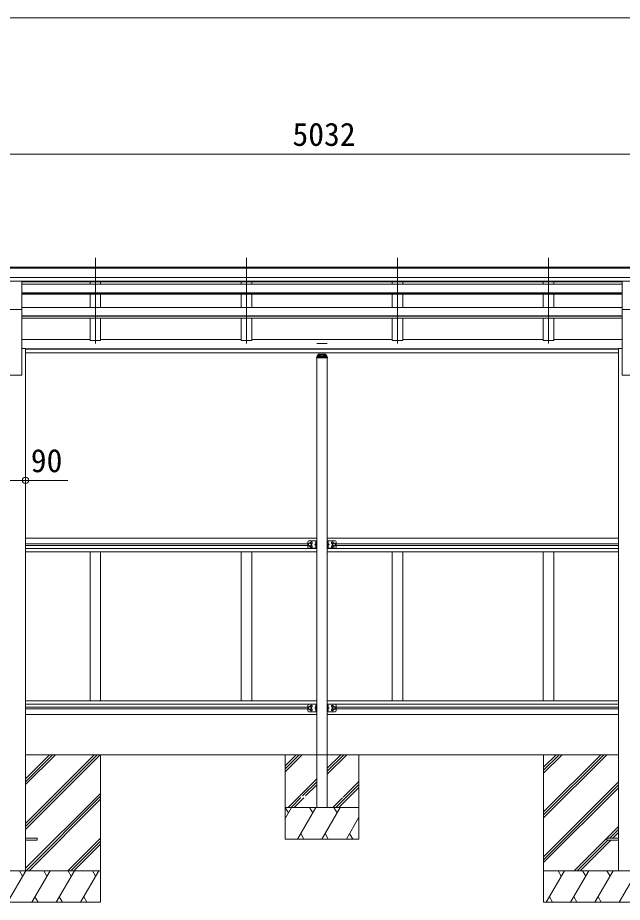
# Model space of a CAD drawing. Units: millimetres at full size. Extents: x -8385 to 8479, y -5853 to 5787.
# Drawn here: x 3119 to 5985, y -1517 to 2679 of the extents above; entities that cross this region are included whole.
import ezdxf
from ezdxf.enums import TextEntityAlignment as Align

# ---------------------------------------------------------------- set-up
doc = ezdxf.new("R2010")
doc.units = ezdxf.units.MM
doc.header["$LTSCALE"] = 30
doc.header["$PDMODE"] = 32
doc.header["$PDSIZE"] = 30
for name, color, linetype, lineweight in [('0-0_0', 7, 'Continuous', 9), ('0-1_本体', 4, 'Continuous', 9), ('0-2_部品', 7, 'Continuous', 9), ('0-8_PARTS2', 2, 'Continuous', 9), ('0-A_寸法', 6, 'Continuous', 9), ('1-1_GLASS', 7, 'Continuous', 9)]:
    doc.layers.add(name, color=color, linetype=linetype, lineweight=lineweight)
doc.styles.add('ＭＳ ゴシック', font='')
doc.styles.get('ＭＳ ゴシック').set_extended_font_data('MS Gothic')

msp = doc.modelspace()

# ---------------------------------------------------------------- linework, layer by layer
at = {"layer": '0-0_0'}
for p, q in [((3156.76, -1171.1), (3510.83, -817.04)), ((3156.76, -1142.82), (3482.54, -817.04)), ((3156.76, -1156.96), (3496.68, -817.04)), ((3156.76, -958.97), (3298.69, -817.04)), ((3156.76, -944.83), (3284.55, -817.04)), ((3156.76, -930.69), (3270.41, -817.04)), ((3156.76, -817.04), (5966.36, -817.04)), ((3511.56, -817.04), (3511.56, -1517.04)), ((5611.56, -817.04), (5611.56, -1517.04)), ((5611.56, -1088.54), (5883.06, -817.04)), ((5611.56, -1102.68), (5897.21, -817.04)), ((5611.56, -1116.83), (5911.35, -817.04)), ((5611.56, -876.41), (5670.93, -817.04)), ((5611.56, -890.55), (5685.07, -817.04)), ((5611.56, -904.69), (5699.21, -817.04)), ((5611.56, -1300.67), (5966.36, -945.88)), ((5611.56, -1314.81), (5966.36, -960.02)), ((3156.76, -1354.95), (3511.56, -1000.15)), ((5611.56, -1328.96), (5966.36, -974.16)), ((3158.81, -1367.04), (3511.56, -1014.29)), ((3172.96, -1367.04), (3511.56, -1028.43)), ((5757.32, -1367.04), (5966.36, -1158.01)), ((5925.97, -1212.54), (5966.36, -1172.15)), ((3356.8, -1367.04), (3511.56, -1212.28)), ((5940.11, -1212.54), (5966.36, -1186.29)), ((3370.94, -1367.04), (3511.56, -1226.42)), ((3385.09, -1367.04), (3511.56, -1240.57)), ((5771.47, -1367.04), (5916.97, -1221.54)), ((5785.61, -1367.04), (5931.11, -1221.54)), ((3511.56, -1367.04), (2711.56, -1367.04)), ((3070.68, -1517.04), (3157.28, -1367.04)), ((3142.28, -1393.02), (3127.28, -1367.04)), ((3186.15, -1517.04), (3272.75, -1367.04)), ((3257.75, -1393.02), (3242.75, -1367.04)), ((3301.62, -1517.04), (3388.22, -1367.04)), ((3358.22, -1367.04), (3373.22, -1393.02)), ((3417.09, -1517.04), (3503.69, -1367.04)), ((3473.69, -1367.04), (3488.69, -1393.02)), ((6411.56, -1367.04), (5611.56, -1367.04)), ((5624.26, -1517.04), (5710.87, -1367.04)), ((5695.87, -1393.02), (5680.86, -1367.04)), ((5739.73, -1517.04), (5826.34, -1367.04)), ((5811.34, -1393.02), (5796.33, -1367.04)), ((5855.2, -1517.04), (5941.81, -1367.04)), ((5926.81, -1393.02), (5911.8, -1367.04)), ((5970.67, -1517.04), (6057.28, -1367.04)), ((3201.14, -1491.06), (3216.14, -1517.04)), ((3316.61, -1491.06), (3331.61, -1517.04)), ((3432.08, -1491.06), (3447.08, -1517.04)), ((5639.26, -1491.06), (5654.26, -1517.04)), ((5754.73, -1491.06), (5769.73, -1517.04)), ((5870.2, -1491.06), (5885.2, -1517.04)), ((2711.56, -1517.04), (3511.56, -1517.04)), ((5611.56, -1517.04), (6411.56, -1517.04))]:
    msp.add_line(p, q, dxfattribs=at)
at = {"layer": '0-1_本体'}
for p, q in [((2062.06, 1495.61), (7061.06, 1495.61)), ((2062.06, 1490.26), (7061.06, 1490.26)), ((2062.06, 1446.73), (7061.06, 1446.73)), ((2062.06, 1429.06), (7061.06, 1429.06)), ((3139.06, 1426.68), (5984.06, 1426.68)), ((3139.06, 1415.43), (5984.06, 1415.43)), ((3462.56, 1426.62), (3462.56, 1415.43)), ((3512.56, 1426.62), (3512.56, 1415.43)), ((4178.56, 1426.62), (4178.56, 1415.43)), ((4228.56, 1426.62), (4228.56, 1415.43)), ((4894.56, 1426.62), (4894.56, 1415.43)), ((4944.56, 1426.62), (4944.56, 1415.43)), ((5610.56, 1426.62), (5610.56, 1415.43)), ((5660.56, 1426.62), (5660.56, 1415.43)), ((3139.06, 1373.5), (5984.06, 1373.5)), ((3139.06, 1372.01), (5984.06, 1372.01)), ((3139.06, 1367.81), (5984.06, 1367.81)), ((3462.56, 1367.81), (3462.56, 1304.07)), ((3512.56, 1367.81), (3512.56, 1304.07)), ((4178.56, 1367.81), (4178.56, 1304.07)), ((4228.56, 1367.81), (4228.56, 1304.07)), ((4894.56, 1367.81), (4894.56, 1304.07)), ((4944.56, 1367.81), (4944.56, 1304.07)), ((5610.56, 1367.81), (5610.56, 1304.07)), ((5660.56, 1367.81), (5660.56, 1304.07)), ((3139.07, 1304.07), (5984.07, 1304.07)), ((3139.06, 982.96), (3139.06, 1299.75)), ((3139.06, 1264.63), (5984.06, 1264.63)), ((3139.06, 1263.15), (5984.06, 1263.15)), ((5984.06, 1299.75), (5984.06, 982.96)), ((3139.06, 1253.9), (5984.06, 1253.9)), ((3462.56, 1253.9), (3462.56, 1147.41)), ((3512.56, 1253.9), (3512.56, 1147.41)), ((4178.56, 1253.9), (4178.56, 1147.41)), ((4228.56, 1253.9), (4228.56, 1147.41)), ((4894.56, 1253.9), (4894.56, 1147.41)), ((4944.56, 1253.9), (4944.56, 1147.41)), ((5610.56, 1253.9), (5610.56, 1147.41)), ((5660.56, 1253.9), (5660.56, 1147.41)), ((3139.06, 1152.23), (3462.56, 1152.23)), ((3462.56, 1147.41), (3512.56, 1147.41)), ((3512.56, 1152.23), (4178.56, 1152.23)), ((4178.56, 1147.41), (4228.56, 1147.41)), ((4228.56, 1152.23), (4894.56, 1152.23)), ((4894.56, 1147.41), (4944.56, 1147.41)), ((4944.56, 1152.23), (5610.56, 1152.23)), ((5610.56, 1147.41), (5660.56, 1147.41)), ((5660.56, 1152.23), (5984.06, 1152.23)), ((3139.06, 1109.34), (3156.56, 1109.34)), ((3156.56, 1109.34), (3156.56, -1367.04)), ((3156.56, 1108.14), (5966.36, 1108.14)), ((3156.56, 1106.74), (5966.36, 1106.74)), ((5966.36, 1109.34), (5984.06, 1109.34)), ((5966.36, 1109.34), (5966.36, -1367.04)), ((3156.56, 1089.37), (5966.36, 1089.37)), ((3084.06, 982.96), (3139.06, 982.96)), ((5984.06, 982.96), (6039.06, 982.96))]:
    msp.add_line(p, q, dxfattribs=at)
at = {"layer": '0-2_部品'}
for p, q in [((3084.06, 1428.78), (3139.06, 1428.78)), ((3139.06, 1295.26), (3139.06, 1428.78)), ((5984.06, 1428.78), (6039.06, 1428.78)), ((5984.06, 1295.26), (5984.06, 1428.78)), ((3084.06, 1295.26), (3139.06, 1295.26)), ((5984.06, 1295.26), (6039.06, 1295.26))]:
    msp.add_line(p, q, dxfattribs=at)
at = {"layer": '0-2_部品', "color": 4}
for p, q in [((3156.76, -1212.54), (3211.56, -1212.54)), ((3211.56, -1212.54), (3211.56, -1221.54)), ((5911.56, -1212.54), (5911.56, -1221.54)), ((5911.56, -1212.54), (5966.36, -1212.54)), ((3156.76, -1221.54), (3211.56, -1221.54)), ((5911.56, -1221.54), (5966.36, -1221.54))]:
    msp.add_line(p, q, dxfattribs=at)
at = {"layer": '0-8_PARTS2'}
for p, q in [((3487.56, 1540.54), (3487.56, 1133.74)), ((4203.56, 1540.54), (4203.56, 1133.74)), ((4919.56, 1540.54), (4919.56, 1133.74)), ((5635.56, 1540.54), (5635.56, 1133.74))]:
    msp.add_line(p, q, dxfattribs=at)
at = {"layer": '0-A_寸法'}
for p, q in [((-2976.44, 2678.91), (7087.56, 2678.91)), ((2055.56, 2031.77), (7087.56, 2031.77)), ((3066.56, 484.12), (3156.56, 484.12)), ((3156.56, 484.12), (3356.56, 484.12))]:
    msp.add_line(p, q, dxfattribs=at)
msp.add_point((3156.56, 484.12), dxfattribs=at)
at = {"layer": '1-1_GLASS', "color": 4}
for p, q in [((4536.56, 1133.51), (4586.56, 1133.51)), ((4536.06, 1067.7), (4536.06, 1066.2)), ((4587.06, 1066.2), (4536.06, 1066.2)), ((4536.56, 1066.2), (4536.56, -1067.04)), ((4585.56, 1069.2), (4537.56, 1069.2)), ((4539.06, 1074.84), (4539.06, 1069.2)), ((4541.56, 1077.42), (4543.06, 1077.42)), ((4541.56, 1074.9), (4541.56, 1069.2)), ((4541.56, 1074.9), (4543.06, 1074.9)), ((4541.56, 1073.01), (4581.56, 1073.01)), ((4580.06, 1083.33), (4543.06, 1083.33)), ((4543.06, 1083.33), (4543.06, 1074.9)), ((4543.06, 1080.85), (4580.06, 1080.85)), ((4545.66, 1078.41), (4545.66, 1077.93)), ((4549.11, 1076.53), (4549.11, 1076.19)), ((4551.07, 1076.85), (4551.07, 1076.52)), ((4551.56, 1077.76), (4551.56, 1075.08)), ((4552.05, 1076.85), (4552.05, 1076.52)), ((4554.01, 1076.19), (4554.01, 1076.53)), ((4557.46, 1078.41), (4557.46, 1077.93)), ((4565.66, 1078.41), (4565.66, 1077.93)), ((4569.11, 1076.53), (4569.11, 1076.19)), ((4571.07, 1076.85), (4571.07, 1076.52)), ((4571.56, 1077.76), (4571.56, 1075.08)), ((4572.05, 1076.85), (4572.05, 1076.52)), ((4574.01, 1076.19), (4574.01, 1076.53)), ((4577.46, 1078.41), (4577.46, 1077.93)), ((4580.06, 1083.33), (4580.06, 1074.9)), ((4580.06, 1077.42), (4581.56, 1077.42)), ((4580.06, 1074.9), (4581.56, 1074.9)), ((4581.56, 1074.9), (4581.56, 1069.2)), ((4584.06, 1069.2), (4584.06, 1074.84)), ((4586.56, 1066.2), (4586.56, -1067.04)), ((4587.06, 1067.7), (4587.06, 1066.2)), ((4536.46, 210.06), (3156.76, 210.06)), ((5966.36, 210.06), (4586.46, 210.06)), ((3156.76, 184.06), (4494.46, 184.06)), ((3156.76, 175.06), (4494.46, 175.06)), ((4628.46, 184.06), (5966.36, 184.06)), ((4628.46, 175.06), (5966.36, 175.06)), ((3156.76, 161.56), (4536.46, 161.56)), ((3156.76, 146.06), (4536.46, 146.06)), ((3462.56, 146.06), (3462.56, -561.94)), ((3512.56, 146.06), (3512.56, -561.94)), ((4178.56, 146.06), (4178.56, -561.94)), ((4228.56, 146.06), (4228.56, -561.94)), ((4586.46, 161.56), (5966.36, 161.56)), ((4586.46, 146.06), (5966.36, 146.06)), ((4894.56, 146.06), (4894.56, -561.94)), ((4944.56, 146.06), (4944.56, -561.94)), ((5610.56, 146.06), (5610.56, -561.94)), ((5660.56, 146.06), (5660.56, -561.94)), ((3156.76, -561.94), (4536.46, -561.94)), ((3156.76, -577.44), (4536.46, -577.44)), ((4586.46, -561.94), (5966.36, -561.94)), ((4586.46, -577.44), (5966.36, -577.44)), ((3156.76, -590.94), (4494.46, -590.94)), ((3156.76, -599.94), (4494.46, -599.94)), ((3156.76, -625.94), (4536.46, -625.94)), ((4586.46, -625.94), (5966.36, -625.94)), ((4628.46, -590.94), (5966.36, -590.94)), ((4628.46, -599.94), (5966.36, -599.94))]:
    msp.add_line(p, q, dxfattribs=at)
at = {"layer": '1-1_GLASS'}
for p, q in [((4494.46, 192.06), (4494.46, 167.06)), ((4497.96, 175.81), (4504.46, 172.05)), ((4499.46, 197.06), (4536.46, 197.06)), ((4533.96, 179.56), (4526.96, 179.56)), ((4531.85, 190.71), (4533.87, 189.7)), ((4531.85, 186.41), (4533.87, 187.41)), ((4531.85, 172.71), (4533.87, 171.7)), ((4531.85, 168.41), (4533.87, 169.41)), ((4533.96, 193.26), (4533.67, 193.26)), ((4533.67, 193.26), (4533.67, 183.86)), ((4533.67, 183.86), (4533.96, 183.86)), ((4533.67, 175.26), (4533.96, 175.26)), ((4533.67, 165.86), (4533.67, 175.26)), ((4533.93, 189.7), (4534.54, 188.56)), ((4533.93, 187.41), (4534.54, 188.56)), ((4533.93, 171.7), (4534.54, 170.56)), ((4533.93, 169.41), (4534.54, 170.56)), ((4533.96, 197.06), (4533.96, 162.06)), ((4533.96, 193.26), (4533.96, 183.86)), ((4533.96, 165.86), (4533.96, 175.26)), ((4536.46, 197.06), (4536.46, 162.06)), ((4586.46, 197.06), (4586.46, 162.06)), ((4623.46, 197.06), (4586.46, 197.06)), ((4588.98, 189.7), (4588.38, 188.56)), ((4588.98, 187.41), (4588.38, 188.56)), ((4588.98, 171.7), (4588.38, 170.56)), ((4588.98, 169.41), (4588.38, 170.56)), ((4588.96, 197.06), (4588.96, 162.06)), ((4588.96, 193.26), (4589.25, 193.26)), ((4588.96, 193.26), (4588.96, 183.86)), ((4589.25, 183.86), (4588.96, 183.86)), ((4588.96, 179.56), (4595.96, 179.56)), ((4589.25, 175.26), (4588.96, 175.26)), ((4588.96, 165.86), (4588.96, 175.26)), ((4591.07, 190.71), (4589.05, 189.7)), ((4591.07, 186.41), (4589.05, 187.41)), ((4591.07, 172.71), (4589.05, 171.7)), ((4591.07, 168.41), (4589.05, 169.41)), ((4589.25, 193.26), (4589.25, 183.86)), ((4589.25, 165.86), (4589.25, 175.26)), ((4624.96, 175.81), (4618.46, 172.05)), ((4628.46, 192.06), (4628.46, 167.06)), ((4499.46, 162.06), (4536.46, 162.06)), ((4533.96, 165.86), (4533.67, 165.86)), ((4623.46, 162.06), (4586.46, 162.06)), ((4588.96, 165.86), (4589.25, 165.86)), ((4494.46, -582.94), (4494.46, -607.94)), ((4499.46, -577.94), (4536.46, -577.94)), ((4531.85, -584.29), (4533.87, -585.3)), ((4533.96, -581.74), (4533.67, -581.74)), ((4533.67, -581.74), (4533.67, -591.14)), ((4533.93, -585.3), (4534.54, -586.44)), ((4533.93, -587.59), (4534.54, -586.44)), ((4533.96, -577.94), (4533.96, -612.94)), ((4533.96, -581.74), (4533.96, -591.14)), ((4536.46, -577.94), (4536.46, -612.94)), ((4586.46, -577.94), (4586.46, -612.94)), ((4623.46, -577.94), (4586.46, -577.94)), ((4588.98, -585.3), (4588.38, -586.44)), ((4588.98, -587.59), (4588.38, -586.44)), ((4588.96, -577.94), (4588.96, -612.94)), ((4588.96, -581.74), (4589.25, -581.74)), ((4588.96, -581.74), (4588.96, -591.14)), ((4591.07, -584.29), (4589.05, -585.3)), ((4589.25, -581.74), (4589.25, -591.14)), ((4628.46, -582.94), (4628.46, -607.94)), ((4497.96, -599.19), (4504.46, -602.95)), ((4499.46, -612.94), (4536.46, -612.94)), ((4533.96, -595.44), (4526.96, -595.44)), ((4531.85, -588.59), (4533.87, -587.59)), ((4531.85, -602.29), (4533.87, -603.3)), ((4531.85, -606.59), (4533.87, -605.59)), ((4533.67, -591.14), (4533.96, -591.14)), ((4533.67, -599.74), (4533.96, -599.74)), ((4533.67, -609.14), (4533.67, -599.74)), ((4533.96, -609.14), (4533.67, -609.14)), ((4533.93, -603.3), (4534.54, -604.44)), ((4533.93, -605.59), (4534.54, -604.44)), ((4533.96, -609.14), (4533.96, -599.74)), ((4623.46, -612.94), (4586.46, -612.94)), ((4588.98, -603.3), (4588.38, -604.44)), ((4588.98, -605.59), (4588.38, -604.44)), ((4589.25, -591.14), (4588.96, -591.14)), ((4588.96, -595.44), (4595.96, -595.44)), ((4589.25, -599.74), (4588.96, -599.74)), ((4588.96, -609.14), (4588.96, -599.74)), ((4588.96, -609.14), (4589.25, -609.14)), ((4591.07, -588.59), (4589.05, -587.59)), ((4591.07, -602.29), (4589.05, -603.3)), ((4591.07, -606.59), (4589.05, -605.59)), ((4589.25, -609.14), (4589.25, -599.74)), ((4624.96, -599.19), (4618.46, -602.95)), ((4386.56, -897.67), (4467.19, -817.04)), ((4386.56, -883.53), (4453.05, -817.04)), ((4386.56, -869.39), (4438.91, -817.04)), ((4386.56, -817.04), (4386.56, -1217.04)), ((4586.56, -881.52), (4651.04, -817.04)), ((4586.56, -895.66), (4665.18, -817.04)), ((4586.56, -909.8), (4679.33, -817.04)), ((4401.04, -1067.04), (4536.56, -931.52)), ((4469.68, -1012.54), (4536.56, -945.66)), ((4483.82, -1012.54), (4536.56, -959.8)), ((4627.31, -1067.04), (4736.56, -957.79)), ((4661.56, -1018.65), (4736.56, -943.65)), ((4641.46, -1067.04), (4736.56, -971.94)), ((4415.18, -1067.04), (4461.56, -1020.66)), ((4429.32, -1067.04), (4474.82, -1021.54)), ((4613.17, -1067.04), (4658.67, -1021.54)), ((4386.56, -1067.04), (4736.56, -1067.04)), ((4386.56, -1120.15), (4417.23, -1067.04)), ((4402.23, -1093.02), (4387.22, -1067.04)), ((4446.09, -1217.04), (4532.7, -1067.04)), ((4517.7, -1093.02), (4502.69, -1067.04)), ((4561.56, -1217.04), (4648.17, -1067.04)), ((4633.17, -1093.02), (4618.17, -1067.04)), ((4677.03, -1217.04), (4736.56, -1113.94)), ((4461.09, -1191.06), (4476.09, -1217.04)), ((4576.56, -1191.06), (4591.56, -1217.04)), ((4692.03, -1191.06), (4707.03, -1217.04))]:
    msp.add_line(p, q, dxfattribs=at)
at = {"layer": '1-1_GLASS', "color": 4}
for points in [[(4550.09, 1076.29), (4550.28, 1076.27), (4550.36, 1076.26), (4550.47, 1076.26), (4550.64, 1076.27), (4550.78, 1076.3), (4550.91, 1076.34), (4551, 1076.39), (4551.05, 1076.45)], [(4552.07, 1076.45), (4552.13, 1076.39), (4552.22, 1076.34), (4552.34, 1076.3), (4552.49, 1076.27), (4552.66, 1076.26), (4552.76, 1076.26), (4552.84, 1076.27), (4553.03, 1076.29)], [(4570.09, 1076.29), (4570.28, 1076.27), (4570.36, 1076.26), (4570.47, 1076.26), (4570.64, 1076.27), (4570.78, 1076.3), (4570.91, 1076.34), (4571, 1076.39), (4571.05, 1076.45)], [(4572.07, 1076.45), (4572.13, 1076.39), (4572.22, 1076.34), (4572.34, 1076.3), (4572.49, 1076.27), (4572.66, 1076.26), (4572.76, 1076.26), (4572.84, 1076.27), (4573.03, 1076.29)]]:
    msp.add_lwpolyline(points, dxfattribs=at)
at = {"layer": '1-1_GLASS'}
for points in [[(4504.46, 172.05), (4510.96, 175.81), (4510.96, 183.31), (4504.46, 187.06), (4497.96, 183.31)], [(4533.36, 184.13), (4526.96, 179.56), (4533.36, 174.99)], [(4589.56, 184.13), (4595.96, 179.56), (4589.56, 174.99)], [(4618.46, 172.05), (4611.96, 175.81), (4611.96, 183.31), (4618.46, 187.06), (4624.96, 183.31)], [(4504.46, -602.95), (4510.96, -599.19), (4510.96, -591.69), (4504.46, -587.94), (4497.96, -591.69)], [(4533.36, -590.87), (4526.96, -595.44), (4533.36, -600.01)], [(4589.56, -590.87), (4595.96, -595.44), (4589.56, -600.01)], [(4618.46, -602.95), (4611.96, -599.19), (4611.96, -591.69), (4618.46, -587.94), (4624.96, -591.69)], [(4386.56, -1217.04), (4736.56, -1217.04), (4736.56, -817.04)]]:
    msp.add_lwpolyline(points, dxfattribs=at)
for centre, radius in [((4504.46, 179.56), 8.5), ((4504.46, 179.56), 7.5), ((4504.46, 179.56), 6.5), ((4618.46, 179.56), 8.5), ((4618.46, 179.56), 7.5), ((4618.46, 179.56), 6.5), ((4504.46, -595.44), 8.5), ((4618.46, -595.44), 8.5), ((4504.46, -595.44), 7.5), ((4504.46, -595.44), 6.5), ((4618.46, -595.44), 7.5), ((4618.46, -595.44), 6.5)]:
    msp.add_circle(centre, radius, dxfattribs=at)
at = {"layer": '1-1_GLASS', "color": 4}
for centre, start, end in [((4537.56, 1067.7), 90, 180), ((4585.56, 1067.7), 0, 90)]:
    msp.add_arc(centre, 1.5, start, end, dxfattribs=at)
at = {"layer": '1-1_GLASS'}
for centre, radius, start, end in [((4499.46, 192.06), 5, 90.00022, 180.00022), ((4511.46, 188.06), 4.25, 274.76099, 186.29453), ((4511.46, 171.06), 4.25, 173.70591, 85.23945), ((4537.56, 188.56), 6.1, 129.60215, 230.3983), ((4537.56, 170.56), 6.1, 129.60215, 230.3983), ((4585.36, 188.56), 6.1, 309.60193, 50.39807), ((4585.36, 170.56), 6.1, 309.60193, 50.39807), ((4611.46, 188.06), 4.25, 353.70569, 265.23923), ((4611.46, 171.06), 4.25, 94.76077, 6.29431), ((4623.46, 192.06), 5, 0, 90), ((4499.46, 167.06), 5, 180.00022, 270.00022), ((4623.46, 167.06), 5, 270, 0), ((4499.46, -582.94), 5, 90.00022, 180.00022), ((4511.46, -586.94), 4.25, 274.76099, 186.29453), ((4537.56, -586.44), 6.1, 129.60215, 230.3983), ((4585.36, -586.44), 6.1, 309.60193, 50.39807), ((4611.46, -586.94), 4.25, 353.70569, 265.23923), ((4623.46, -582.94), 5, 0, 90), ((4499.46, -607.94), 5, 180.00022, 270.00022), ((4511.46, -603.94), 4.25, 173.70591, 85.23945), ((4537.56, -604.44), 6.1, 129.60215, 230.3983), ((4585.36, -604.44), 6.1, 309.60193, 50.39807), ((4611.46, -603.94), 4.25, 94.76077, 6.29431), ((4623.46, -607.94), 5, 270, 0)]:
    msp.add_arc(centre, radius, start, end, dxfattribs=at)
at = {"layer": '1-1_GLASS', "color": 4}
for centre, major_axis, ratio, start_param, end_param in [((4541.56, 1074.84), (0, 2.57), 0.97237, 6.2831853, 7.8539816), ((4551.56, 1078.41), (5.9, 0), 0.342073, 0, 3.1415927), ((4551.56, 1083.7), (8.02, 0), 0.939674, 4.4018361, 4.5279947), ((4551.56, 1083.36), (8.02, 0), 0.939674, 4.4018361, 4.5279947), ((4551.56, 1084.37), (8.02, 0), 0.939674, 4.6512338, 4.7735441), ((4551.56, 1083.7), (-8.02, 0), 0.939674, 1.7551906, 1.8813492), ((4551.56, 1083.36), (-8.02, 0), 0.939674, 1.7551906, 1.8813492), ((4571.56, 1078.41), (5.9, 0), 0.342073, 0, 3.1415927), ((4571.56, 1083.7), (8.02, 0), 0.939674, 4.4018361, 4.5279947), ((4571.56, 1083.36), (8.02, 0), 0.939674, 4.4018361, 4.5279947), ((4571.56, 1084.37), (8.02, 0), 0.939674, 4.6512338, 4.7735441), ((4571.56, 1083.7), (-8.02, 0), 0.939674, 1.7551906, 1.8813492), ((4571.56, 1083.36), (-8.02, 0), 0.939674, 1.7551906, 1.8813492), ((4581.56, 1074.84), (0, 2.57), 0.97237, 4.712389, 6.2831853)]:
    msp.add_ellipse(centre, major_axis=major_axis, ratio=ratio, start_param=start_param, end_param=end_param, dxfattribs=at)
for centre in [(4551.56, 1077.93), (4571.56, 1077.93)]:
    msp.add_ellipse(centre, major_axis=(5.9, 0), ratio=0.342073, dxfattribs=at)

# ---------------------------------------------------------------- texts
at = {"layer": '0-A_寸法', "color": 7, "style": 'ＭＳ ゴシック'}
for s, p in [('5032', (4421.56, 2037.77)), ('90', (3181.56, 490.12))]:
    msp.add_text(s, height=110, dxfattribs=at).set_placement(p, align=Align.BOTTOM_LEFT)

doc.saveas('drawing.dxf')
